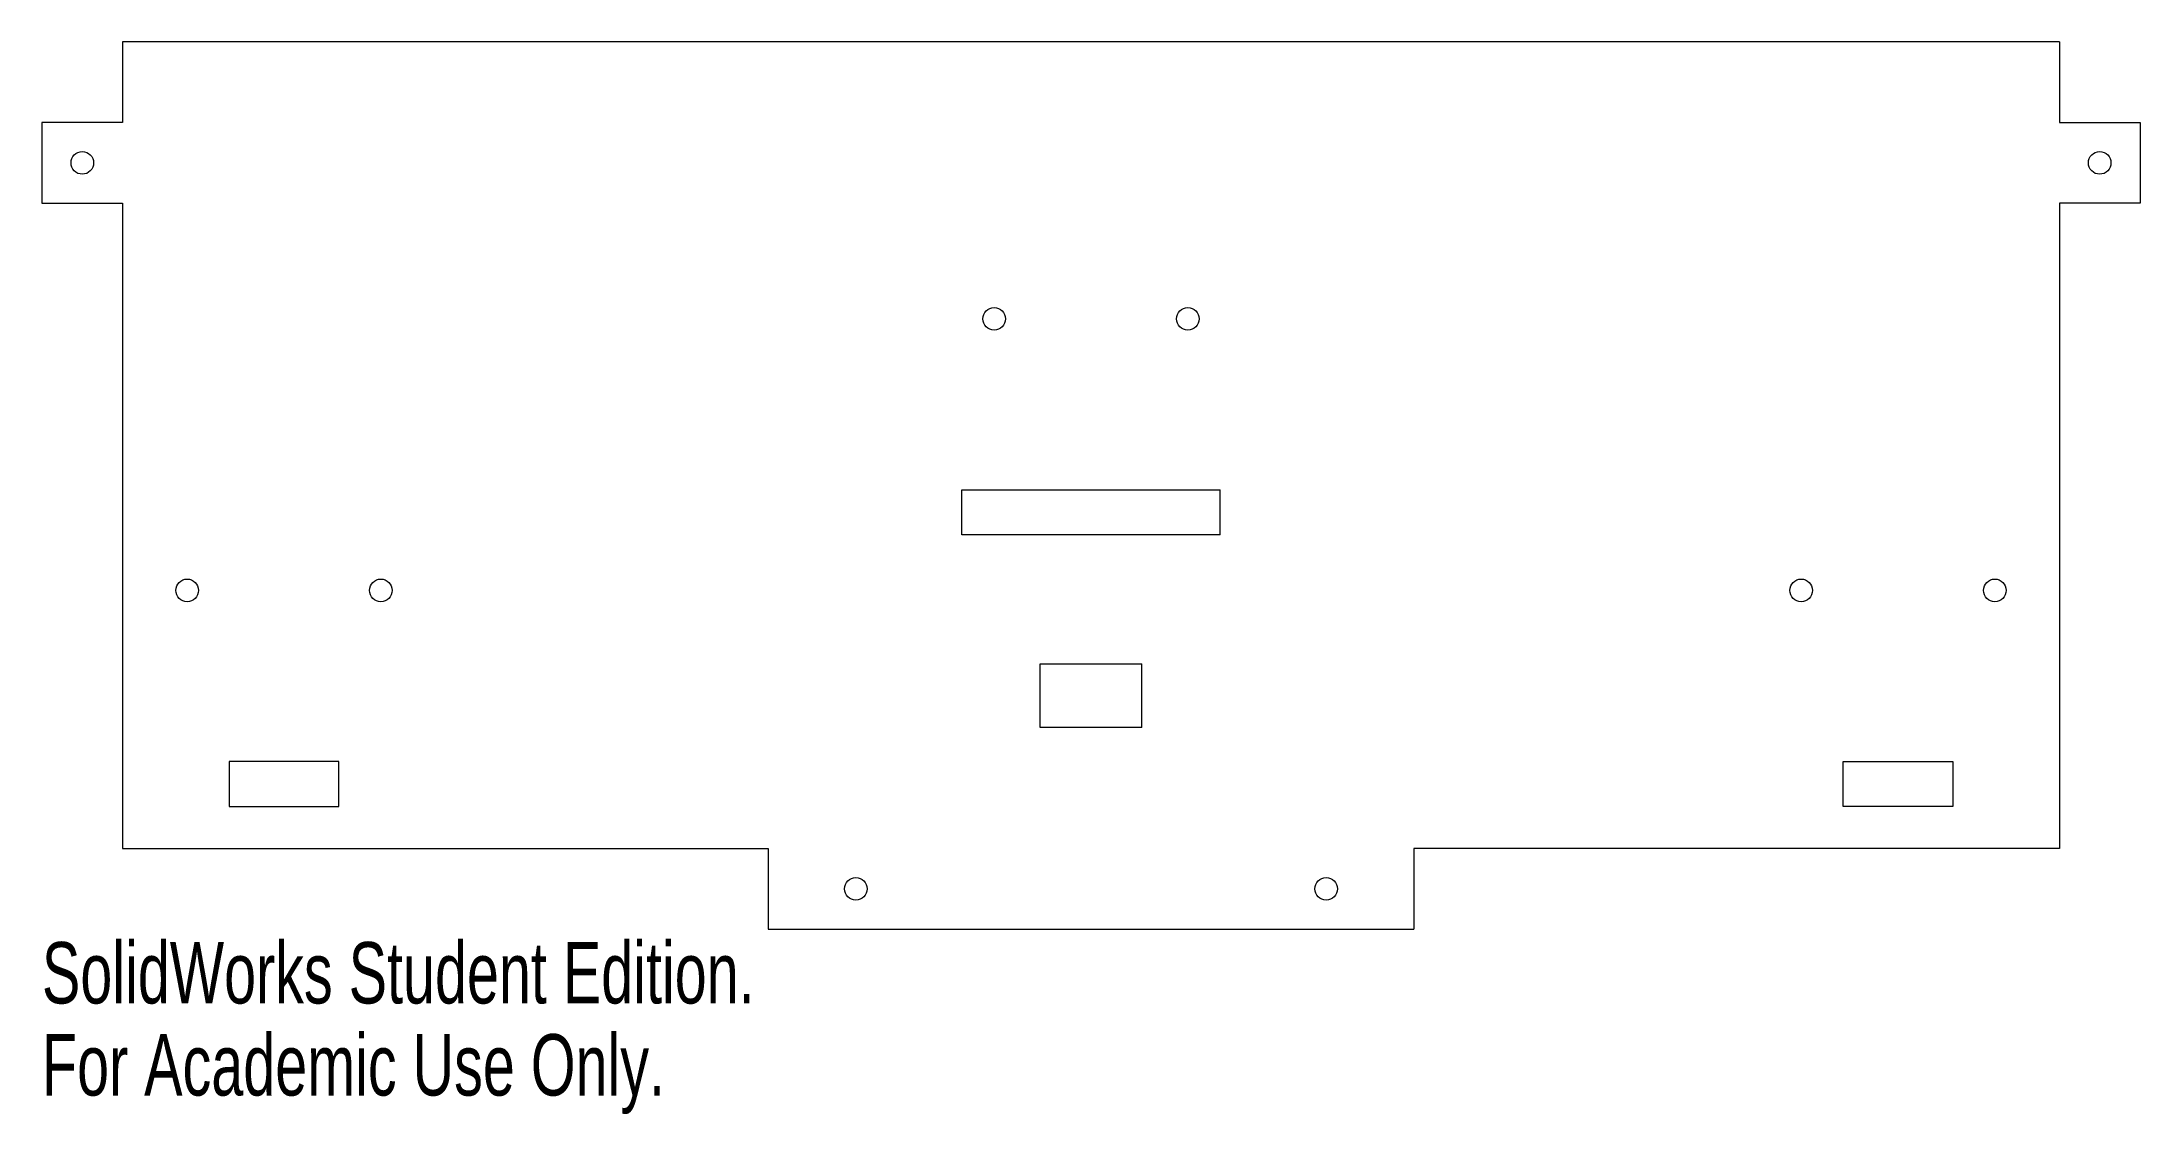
# Model space of a CAD drawing. Header units: inches. Extents: x -3.41 to 3.09, y -1.79 to 1.53.
import ezdxf

# ---------------------------------------------------------------- set-up
doc = ezdxf.new("R2010")
doc.units = ezdxf.units.IN
doc.header["$MEASUREMENT"] = 0
doc.styles.add('SLDTEXTSTYLE0', font='TXT', dxfattribs={"width": 0.7})

msp = doc.modelspace()

# ---------------------------------------------------------------- linework, layer by layer
at = {"color": 7, "linetype": 'Continuous', "lineweight": 15}
for p, q in [((2.8423, 1.5319), (-3.1577, 1.5319)), ((-3.1577, 1.5319), (-3.1577, 1.2819)), ((2.8423, 1.5319), (2.8423, 1.2819)), ((-3.4077, 1.2819), (-3.4077, 1.0319)), ((-3.1577, 1.2819), (-3.4077, 1.2819)), ((2.8423, 1.2819), (3.0923, 1.2819)), ((3.0923, 1.2819), (3.0923, 1.0319)), ((-3.4077, 1.0319), (-3.1577, 1.0319)), ((-3.1577, 1.0319), (-3.1577, -0.9681)), ((3.0923, 1.0319), (2.8423, 1.0319)), ((2.8423, 1.0319), (2.8423, -0.9681)), ((-0.5577, 0.1438), (0.2423, 0.1438)), ((-0.5577, 0.0038), (-0.5577, 0.1438)), ((0.2423, 0.0038), (0.2423, 0.1438)), ((0.2423, 0.0038), (-0.5577, 0.0038)), ((-0.3152, -0.3962), (-0.0002, -0.3962)), ((-0.3152, -0.5931), (-0.3152, -0.3962)), ((-0.0002, -0.5931), (-0.0002, -0.3962)), ((-0.0002, -0.5931), (-0.3152, -0.5931)), ((-2.4877, -0.6981), (-2.8277, -0.6981)), ((-2.8277, -0.6981), (-2.8277, -0.8381)), ((-2.4877, -0.8381), (-2.4877, -0.6981)), ((2.1723, -0.6981), (2.5123, -0.6981)), ((2.1723, -0.8381), (2.1723, -0.6981)), ((2.5123, -0.6981), (2.5123, -0.8381)), ((-2.8277, -0.8381), (-2.4877, -0.8381)), ((2.5123, -0.8381), (2.1723, -0.8381)), ((-3.1577, -0.9681), (-1.1577, -0.9681)), ((-1.1577, -0.9681), (-1.1577, -1.2181)), ((2.8423, -0.9681), (0.8423, -0.9681)), ((0.8423, -0.9681), (0.8423, -1.2181)), ((-1.1577, -1.2181), (0.8423, -1.2181))]:
    msp.add_line(p, q, dxfattribs=at)
for centre in [(-3.2827, 1.1569), (2.9673, 1.1569), (-0.4577, 0.6738), (0.1423, 0.6738), (-2.9577, -0.1681), (-2.3577, -0.1681), (2.0423, -0.1681), (2.6423, -0.1681), (-0.886, -1.0931), (0.5707, -1.0931)]:
    msp.add_circle(centre, 0.035, dxfattribs=at)

# ---------------------------------------------------------------- texts
at = {"color": 7, "linetype": 'Continuous', "char_height": 0.1903, "attachment_point": 1, "style": 'SLDTEXTSTYLE0'}
for s, insert in [('SolidWorks Student Edition.', (-3.4077, -1.2582)), ('For Academic Use Only.', (-3.4077, -1.5436))]:
    msp.add_mtext(s, dxfattribs=dict(at, insert=insert))

doc.saveas('drawing.dxf')
